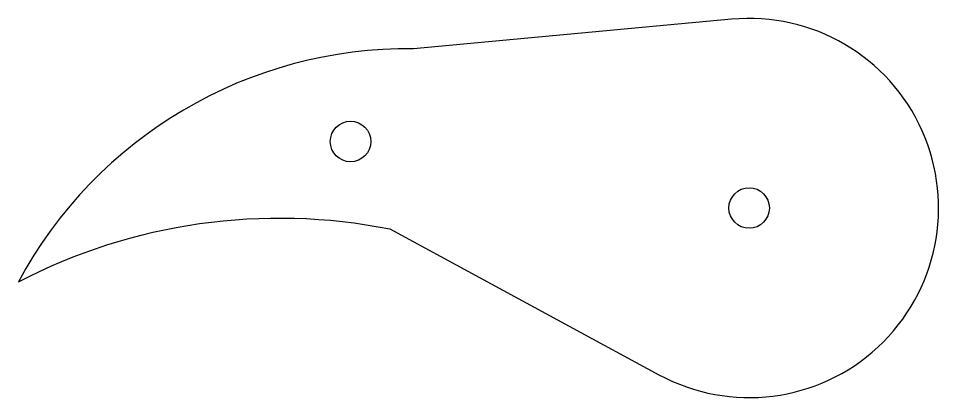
# Model space of a CAD drawing. Header units: millimetres. Extents: x 45 to 114.3, y 35.7 to 64.3.
import ezdxf

# ---------------------------------------------------------------- set-up
doc = ezdxf.new("R2010")
doc.units = ezdxf.units.MM
doc.layers.get('0').update_dxf_attribs({"linetype": 'CONTINUOUS'})

msp = doc.modelspace()

# ---------------------------------------------------------------- linework, layer by layer
msp.add_lwpolyline([(45, 44.45, -0.170696), (72.959, 48.426), (93.212, 37.461, 1.348185), (98.681, 64.197), (74.733, 61.972, 0.279469)], format="xyb", close=True)
for centre in [(70, 55), (100, 50)]:
    msp.add_circle(centre, 1.524)

doc.saveas('drawing.dxf')
